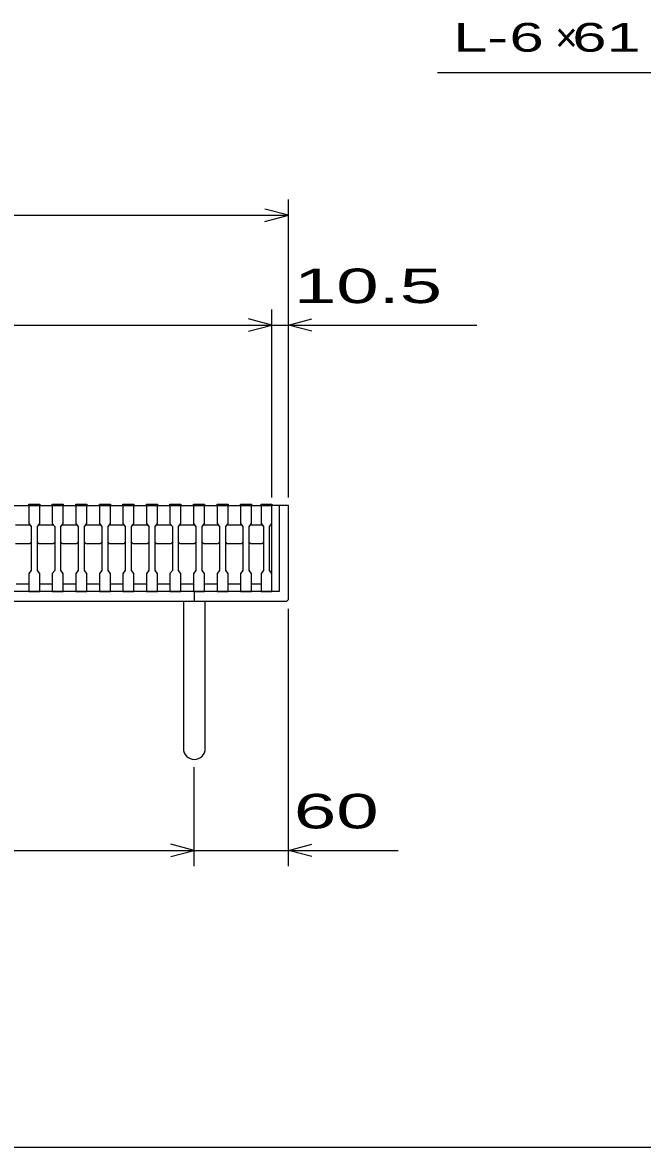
# Model space of a CAD drawing. Units: millimetres, scale not verified. Extents: x -1820 to 1731, y -1282 to 1054.
# Drawn here: x -630 to -235, y -1146 to -429 of the extents above; entities that cross this region are included whole.
import ezdxf
from ezdxf.enums import TextEntityAlignment as Align

# ---------------------------------------------------------------- set-up
doc = ezdxf.new("R2010")
doc.units = ezdxf.units.MM
doc.header["$LTSCALE"] = 10
for name, color, linetype, lineweight in [('0_2', 150, 'Continuous', 25), ('16', 3, 'Continuous', 25), ('19', 6, 'Continuous', 25), ('22', 2, 'Continuous', 25)]:
    doc.layers.add(name, color=color, linetype=linetype, lineweight=lineweight)
doc.styles.add('ベクトル', font='')
doc.styles.get('ベクトル').set_extended_font_data('ベクトル')

msp = doc.modelspace()

# ---------------------------------------------------------------- linework, layer by layer
at = {"layer": '0_2'}
msp.add_line((1731, -1146.5), (-1729, -1146.5), dxfattribs=at)
at = {"layer": '16'}
for p, q in [((-911.5, -737), (-471.5, -737)), ((-626.5, -737), (-626.5, -736.3)), ((-626.5, -736.3), (-619.5, -736.3)), ((-626.5, -737), (-626.5, -748.5)), ((-619.5, -737), (-626.5, -737)), ((-619.5, -736.3), (-619.5, -737)), ((-619.5, -748.5), (-619.5, -737)), ((-611.5, -737), (-611.5, -736.3)), ((-611.5, -736.3), (-604.5, -736.3)), ((-611.5, -737), (-611.5, -748.5)), ((-604.5, -737), (-611.5, -737)), ((-604.5, -736.3), (-604.5, -737)), ((-604.5, -748.5), (-604.5, -737)), ((-596.5, -737), (-596.5, -736.3)), ((-596.5, -736.3), (-589.5, -736.3)), ((-596.5, -737), (-596.5, -748.5)), ((-589.5, -737), (-596.5, -737)), ((-589.5, -736.3), (-589.5, -737)), ((-589.5, -748.5), (-589.5, -737)), ((-581.5, -737), (-581.5, -736.3)), ((-581.5, -736.3), (-574.5, -736.3)), ((-581.5, -737), (-581.5, -748.5)), ((-574.5, -737), (-581.5, -737)), ((-574.5, -736.3), (-574.5, -737)), ((-574.5, -748.5), (-574.5, -737)), ((-566.5, -737), (-566.5, -736.3)), ((-566.5, -736.3), (-559.5, -736.3)), ((-566.5, -737), (-566.5, -748.5)), ((-559.5, -737), (-566.5, -737)), ((-559.5, -736.3), (-559.5, -737)), ((-559.5, -748.5), (-559.5, -737)), ((-551.5, -737), (-551.5, -736.3)), ((-551.5, -736.3), (-544.5, -736.3)), ((-551.5, -737), (-551.5, -748.5)), ((-544.5, -737), (-551.5, -737)), ((-544.5, -736.3), (-544.5, -737)), ((-544.5, -748.5), (-544.5, -737)), ((-536.5, -737), (-536.5, -736.3)), ((-536.5, -736.3), (-529.5, -736.3)), ((-536.5, -737), (-536.5, -748.5)), ((-529.5, -737), (-536.5, -737)), ((-529.5, -736.3), (-529.5, -737)), ((-529.5, -748.5), (-529.5, -737)), ((-521.5, -737), (-521.5, -736.3)), ((-521.5, -736.3), (-514.5, -736.3)), ((-521.5, -737), (-521.5, -748.5)), ((-514.5, -737), (-521.5, -737)), ((-514.5, -736.3), (-514.5, -737)), ((-514.5, -748.5), (-514.5, -737)), ((-506.5, -737), (-506.5, -736.3)), ((-506.5, -736.3), (-499.5, -736.3)), ((-506.5, -737), (-506.5, -748.5)), ((-499.5, -737), (-506.5, -737)), ((-499.5, -736.3), (-499.5, -737)), ((-499.5, -748.5), (-499.5, -737)), ((-491.5, -737), (-491.5, -736.3)), ((-491.5, -736.3), (-484.5, -736.3)), ((-491.5, -737), (-491.5, -748.5)), ((-484.5, -737), (-491.5, -737)), ((-484.5, -736.3), (-484.5, -737)), ((-484.5, -748.5), (-484.5, -737)), ((-478.5, -737), (-478.5, -736.3)), ((-478.5, -736.3), (-471.5, -736.3)), ((-478.5, -737), (-478.5, -748.5)), ((-471.5, -737), (-478.5, -737)), ((-471.5, -736.3), (-471.5, -737)), ((-471.5, -748.5), (-471.5, -737)), ((-471.5, -787), (-471.5, -737)), ((-635, -749.5), (-626, -749.5)), ((-626.5, -748.5), (-625, -750.5)), ((-626, -749.5), (-625, -750.5)), ((-625, -750.5), (-625, -778.5)), ((-621, -750.5), (-619.5, -748.5)), ((-621, -750.5), (-620, -749.5)), ((-621, -778.5), (-621, -750.5)), ((-620, -749.5), (-611, -749.5)), ((-611.5, -748.5), (-610, -750.5)), ((-611, -749.5), (-610, -750.5)), ((-610, -750.5), (-610, -778.5)), ((-606, -750.5), (-604.5, -748.5)), ((-606, -750.5), (-605, -749.5)), ((-606, -778.5), (-606, -750.5)), ((-605, -749.5), (-596, -749.5)), ((-596.5, -748.5), (-595, -750.5)), ((-596, -749.5), (-595, -750.5)), ((-595, -750.5), (-595, -778.5)), ((-591, -750.5), (-589.5, -748.5)), ((-591, -750.5), (-590, -749.5)), ((-591, -778.5), (-591, -750.5)), ((-590, -749.5), (-581, -749.5)), ((-581.5, -748.5), (-580, -750.5)), ((-581, -749.5), (-580, -750.5)), ((-580, -750.5), (-580, -778.5)), ((-576, -750.5), (-574.5, -748.5)), ((-576, -750.5), (-575, -749.5)), ((-576, -778.5), (-576, -750.5)), ((-575, -749.5), (-566, -749.5)), ((-566.5, -748.5), (-565, -750.5)), ((-566, -749.5), (-565, -750.5)), ((-565, -750.5), (-565, -778.5)), ((-561, -750.5), (-559.5, -748.5)), ((-561, -750.5), (-560, -749.5)), ((-561, -778.5), (-561, -750.5)), ((-560, -749.5), (-551, -749.5)), ((-551.5, -748.5), (-550, -750.5)), ((-551, -749.5), (-550, -750.5)), ((-550, -750.5), (-550, -778.5)), ((-546, -750.5), (-544.5, -748.5)), ((-546, -750.5), (-545, -749.5)), ((-546, -778.5), (-546, -750.5)), ((-545, -749.5), (-536, -749.5)), ((-536.5, -748.5), (-535, -750.5)), ((-536, -749.5), (-535, -750.5)), ((-535, -750.5), (-535, -778.5)), ((-531, -750.5), (-529.5, -748.5)), ((-531, -750.5), (-530, -749.5)), ((-531, -778.5), (-531, -750.5)), ((-530, -749.5), (-521, -749.5)), ((-521.5, -748.5), (-520, -750.5)), ((-521, -749.5), (-520, -750.5)), ((-520, -750.5), (-520, -778.5)), ((-516, -750.5), (-514.5, -748.5)), ((-516, -750.5), (-515, -749.5)), ((-516, -778.5), (-516, -750.5)), ((-515, -749.5), (-506, -749.5)), ((-506.5, -748.5), (-505, -750.5)), ((-506, -749.5), (-505, -750.5)), ((-505, -750.5), (-505, -778.5)), ((-501, -750.5), (-499.5, -748.5)), ((-501, -750.5), (-500, -749.5)), ((-501, -778.5), (-501, -750.5)), ((-500, -749.5), (-491, -749.5)), ((-491.5, -748.5), (-490, -750.5)), ((-491, -749.5), (-490, -750.5)), ((-490, -750.5), (-490, -778.5)), ((-486, -750.5), (-484.5, -748.5)), ((-486, -750.5), (-485, -749.5)), ((-486, -778.5), (-486, -750.5)), ((-485, -749.5), (-478, -749.5)), ((-478.5, -748.5), (-477, -750.5)), ((-478, -749.5), (-477, -750.5)), ((-477, -750.5), (-477, -778.5)), ((-473, -750.5), (-471.5, -748.5)), ((-473, -778.5), (-473, -750.5)), ((-626, -761.5), (-635, -761.5)), ((-625, -760.5), (-626, -761.5)), ((-620, -761.5), (-621, -760.5)), ((-611, -761.5), (-620, -761.5)), ((-610, -760.5), (-611, -761.5)), ((-605, -761.5), (-606, -760.5)), ((-596, -761.5), (-605, -761.5)), ((-595, -760.5), (-596, -761.5)), ((-590, -761.5), (-591, -760.5)), ((-581, -761.5), (-590, -761.5)), ((-580, -760.5), (-581, -761.5)), ((-575, -761.5), (-576, -760.5)), ((-566, -761.5), (-575, -761.5)), ((-565, -760.5), (-566, -761.5)), ((-560, -761.5), (-561, -760.5)), ((-551, -761.5), (-560, -761.5)), ((-550, -760.5), (-551, -761.5)), ((-545, -761.5), (-546, -760.5)), ((-536, -761.5), (-545, -761.5)), ((-535, -760.5), (-536, -761.5)), ((-530, -761.5), (-531, -760.5)), ((-521, -761.5), (-530, -761.5)), ((-520, -760.5), (-521, -761.5)), ((-515, -761.5), (-516, -760.5)), ((-506, -761.5), (-515, -761.5)), ((-505, -760.5), (-506, -761.5)), ((-500, -761.5), (-501, -760.5)), ((-491, -761.5), (-500, -761.5)), ((-490, -760.5), (-491, -761.5)), ((-485, -761.5), (-486, -760.5)), ((-478, -761.5), (-485, -761.5)), ((-477, -760.5), (-478, -761.5)), ((-625, -778.5), (-626.5, -780.5)), ((-626.5, -780.5), (-626.5, -792)), ((-619.5, -780.5), (-621, -778.5)), ((-619.5, -792), (-619.5, -780.5)), ((-610, -778.5), (-611.5, -780.5)), ((-611.5, -780.5), (-611.5, -792)), ((-604.5, -780.5), (-606, -778.5)), ((-604.5, -792), (-604.5, -780.5)), ((-595, -778.5), (-596.5, -780.5)), ((-596.5, -780.5), (-596.5, -792)), ((-589.5, -780.5), (-591, -778.5)), ((-589.5, -792), (-589.5, -780.5)), ((-580, -778.5), (-581.5, -780.5)), ((-581.5, -780.5), (-581.5, -792)), ((-574.5, -780.5), (-576, -778.5)), ((-574.5, -792), (-574.5, -780.5)), ((-565, -778.5), (-566.5, -780.5)), ((-566.5, -780.5), (-566.5, -792)), ((-559.5, -780.5), (-561, -778.5)), ((-559.5, -792), (-559.5, -780.5)), ((-550, -778.5), (-551.5, -780.5)), ((-551.5, -780.5), (-551.5, -792)), ((-544.5, -780.5), (-546, -778.5)), ((-544.5, -792), (-544.5, -780.5)), ((-535, -778.5), (-536.5, -780.5)), ((-536.5, -780.5), (-536.5, -792)), ((-529.5, -780.5), (-531, -778.5)), ((-529.5, -792), (-529.5, -780.5)), ((-520, -778.5), (-521.5, -780.5)), ((-521.5, -780.5), (-521.5, -792)), ((-514.5, -780.5), (-516, -778.5)), ((-514.5, -792), (-514.5, -780.5)), ((-505, -778.5), (-506.5, -780.5)), ((-506.5, -780.5), (-506.5, -792)), ((-499.5, -780.5), (-501, -778.5)), ((-499.5, -792), (-499.5, -780.5)), ((-490, -778.5), (-491.5, -780.5)), ((-491.5, -780.5), (-491.5, -792)), ((-484.5, -780.5), (-486, -778.5)), ((-484.5, -792), (-484.5, -780.5)), ((-477, -778.5), (-478.5, -780.5)), ((-478.5, -780.5), (-478.5, -792)), ((-471.5, -780.5), (-473, -778.5)), ((-471.5, -792), (-471.5, -780.5)), ((-634.5, -787), (-626.5, -787)), ((-619.5, -787), (-611.5, -787)), ((-604.5, -787), (-596.5, -787)), ((-589.5, -787), (-581.5, -787)), ((-574.5, -787), (-566.5, -787)), ((-559.5, -787), (-551.5, -787)), ((-544.5, -787), (-536.5, -787)), ((-529.5, -787), (-521.5, -787)), ((-514.5, -787), (-506.5, -787)), ((-499.5, -787), (-491.5, -787)), ((-484.5, -787), (-478.5, -787)), ((-626.5, -792), (-619.5, -792)), ((-611.5, -792), (-604.5, -792)), ((-596.5, -792), (-589.5, -792)), ((-581.5, -792), (-574.5, -792)), ((-566.5, -792), (-559.5, -792)), ((-551.5, -792), (-544.5, -792)), ((-536.5, -792), (-529.5, -792)), ((-521.5, -792), (-514.5, -792)), ((-506.5, -792), (-499.5, -792)), ((-491.5, -792), (-484.5, -792)), ((-478.5, -792), (-471.5, -792))]:
    msp.add_line(p, q, dxfattribs=at)
at = {"layer": '19'}
for p, q in [((-461, -737), (-471.5, -737)), ((-467, -737), (-467, -792)), ((-461, -797), (-461, -737)), ((-467, -792), (-1375, -792)), ((-521, -792), (-521, -798)), ((-1380, -798), (-462, -798)), ((-528, -798), (-528, -892)), ((-514, -892), (-514, -798)), ((-462, -798), (-461, -797))]:
    msp.add_line(p, q, dxfattribs=at)
msp.add_arc((-521, -892), 7, 180, 0, dxfattribs=at)
at = {"layer": '22', "color": 4}
for p, q in [((-366, -461), (-166, -461)), ((-461, -732), (-461, -542)), ((-1381, -552), (-461, -552)), ((-461, -552), (-476, -548)), ((-476, -556), (-461, -552)), ((-471.5, -732), (-471.5, -612)), ((-461, -732), (-461, -612)), ((-911.5, -622), (-471.5, -622)), ((-471.5, -622), (-486.5, -618)), ((-486.5, -626), (-471.5, -622)), ((-471.5, -622), (-461, -622)), ((-461, -622), (-446, -618)), ((-446, -626), (-461, -622)), ((-461, -622), (-341, -622)), ((-461, -967), (-461, -803)), ((-521, -967), (-521, -904)), ((-521, -957), (-536, -953)), ((-461, -957), (-446, -953)), ((-1321, -957), (-521, -957)), ((-536, -961), (-521, -957)), ((-521, -957), (-461, -957)), ((-446, -961), (-461, -957)), ((-461, -957), (-391, -957))]:
    msp.add_line(p, q, dxfattribs=at)

# ---------------------------------------------------------------- texts
at = {"layer": '22', "style": 'ベクトル'}
for s, height, width, p in [('L-', 18.33, 1.6, (-356, -438.5)), (' 6 ', 18.33, 1.6, (-331, -438.5)), (' 61 ', 18.33, 1.6, (-291, -438.5)), (' 10.5 ', 21.99, 1.65, (-471, -597)), (' 60 ', 21.99, 1.65, (-471, -932))]:
    msp.add_text(s, height=height, dxfattribs=dict(at, width=width)).set_placement(p, align=Align.MIDDLE_LEFT)
msp.add_text('×', height=18.33, dxfattribs=at).set_placement((-291, -438.5), align=Align.MIDDLE_LEFT)

doc.saveas('drawing.dxf')
